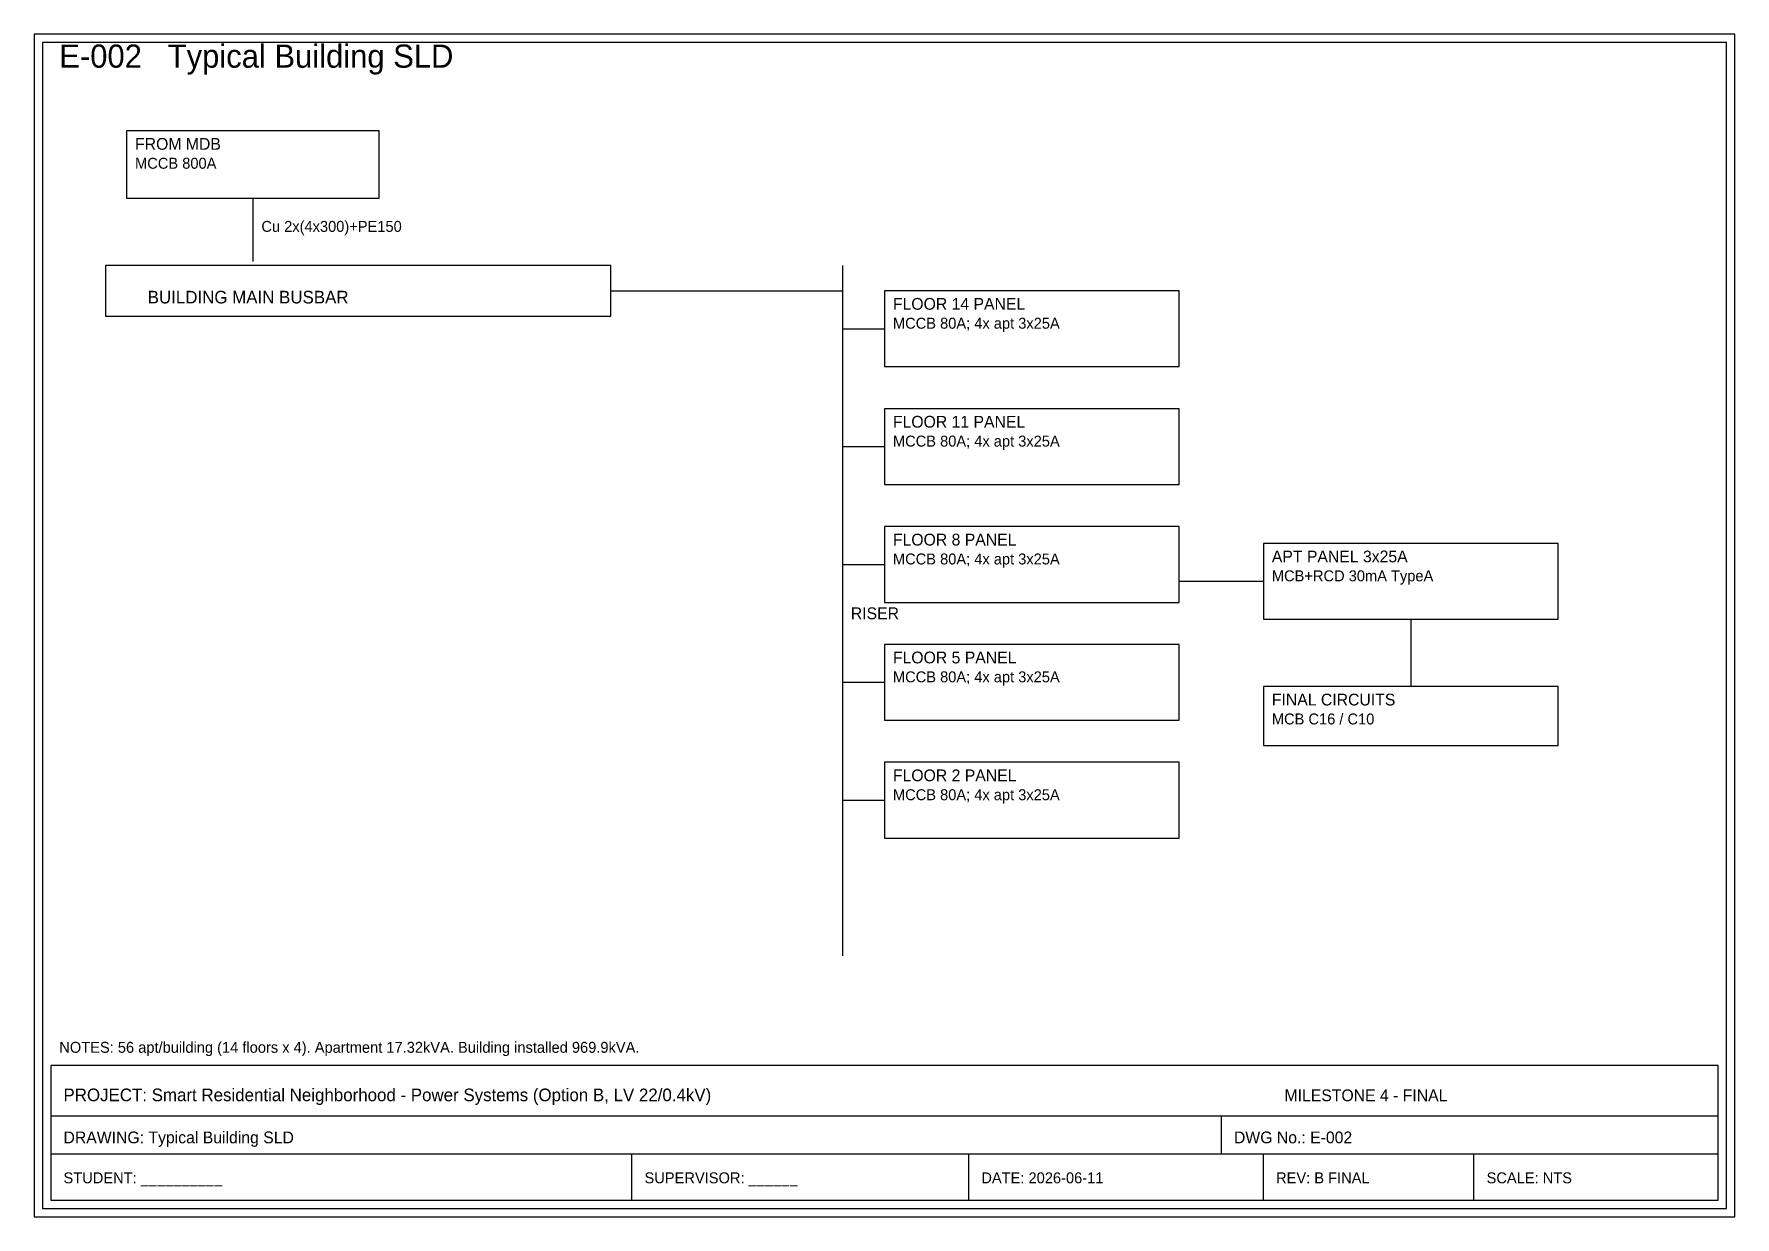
# Model space of a CAD drawing. Header units: millimetres. Extents: x 8 to 412, y 8 to 289.
import ezdxf

# ---------------------------------------------------------------- set-up
doc = ezdxf.new("R2010")
doc.units = ezdxf.units.MM
for name, color, linetype in [('E_CABLES', 3, 'CONTINUOUS'), ('E_DIMENSIONS', 8, 'CONTINUOUS'), ('E_LIGHTING', 40, 'CONTINUOUS'), ('E_POWER_FEEDERS', 5, 'CONTINUOUS'), ('E_POWER_MAIN', 1, 'CONTINUOUS'), ('E_PROTECTION', 30, 'CONTINUOUS'), ('E_TEXT', 7, 'CONTINUOUS'), ('E_TITLE_BLOCK', 7, 'CONTINUOUS')]:
    doc.layers.add(name, color=color, linetype=linetype)

msp = doc.modelspace()

# ---------------------------------------------------------------- linework, layer by layer
at = {"layer": 'E_CABLES'}
for p, q in [((60, 250), (60, 235)), ((145, 228), (200, 228)), ((200, 219), (210, 219)), ((200, 191), (210, 191)), ((200, 163), (210, 163)), ((280, 159), (300, 159)), ((335, 150), (335, 134)), ((200, 135), (210, 135)), ((200, 107), (210, 107))]:
    msp.add_line(p, q, dxfattribs=at)
at = {"layer": 'E_LIGHTING'}
for p, q in [((370, 134), (300, 134)), ((300, 134), (300, 120)), ((370, 120), (370, 134)), ((300, 120), (370, 120))]:
    msp.add_line(p, q, dxfattribs=at)
at = {"layer": 'E_POWER_FEEDERS'}
for p, q in [((90, 266), (30, 266)), ((30, 266), (30, 250)), ((90, 250), (90, 266)), ((30, 250), (90, 250)), ((200, 234), (200, 70)), ((280, 228), (210, 228)), ((210, 228), (210, 210)), ((280, 210), (280, 228)), ((210, 210), (280, 210)), ((280, 200), (210, 200)), ((210, 200), (210, 182)), ((280, 182), (280, 200)), ((210, 182), (280, 182)), ((280, 172), (210, 172)), ((210, 172), (210, 154)), ((280, 154), (280, 172)), ((210, 154), (280, 154)), ((280, 144), (210, 144)), ((210, 144), (210, 126)), ((280, 126), (280, 144)), ((210, 126), (280, 126)), ((280, 116), (210, 116)), ((210, 116), (210, 98)), ((280, 98), (280, 116)), ((210, 98), (280, 98))]:
    msp.add_line(p, q, dxfattribs=at)
at = {"layer": 'E_POWER_MAIN'}
for p, q in [((145, 234), (25, 234)), ((25, 234), (25, 222)), ((145, 222), (145, 234)), ((25, 222), (145, 222))]:
    msp.add_line(p, q, dxfattribs=at)
at = {"layer": 'E_PROTECTION'}
for p, q in [((370, 168), (300, 168)), ((300, 168), (300, 150)), ((370, 150), (370, 168)), ((300, 150), (370, 150))]:
    msp.add_line(p, q, dxfattribs=at)
at = {"layer": 'E_TITLE_BLOCK'}
for p, q in [((412, 289), (8, 289)), ((8, 289), (8, 8)), ((410, 287), (10, 287)), ((10, 287), (10, 10)), ((410, 10), (410, 287)), ((412, 8), (412, 289)), ((408, 44), (12, 44)), ((12, 44), (12, 12)), ((408, 12), (408, 44)), ((12, 32), (408, 32)), ((290, 32), (290, 23)), ((12, 23), (408, 23)), ((150, 12), (150, 23)), ((230, 12), (230, 23)), ((300, 12), (300, 23)), ((350, 12), (350, 23)), ((10, 10), (410, 10)), ((12, 12), (408, 12)), ((8, 8), (412, 8))]:
    msp.add_line(p, q, dxfattribs=at)

# ---------------------------------------------------------------- texts
at = {"layer": 'E_CABLES'}
msp.add_text('Cu 2x(4x300)+PE150', height=2.6, dxfattribs=at).set_placement((62, 242))
at = {"layer": 'E_DIMENSIONS'}
msp.add_text('NOTES: 56 apt/building (14 floors x 4). Apartment 17.32kVA. Building installed 969.9kVA.', height=2.6, dxfattribs=at).set_placement((14, 47))
at = {"layer": 'E_POWER_FEEDERS'}
msp.add_text('RISER', height=2.8, dxfattribs=at).set_placement((202, 150))
at = {"layer": 'E_POWER_MAIN'}
msp.add_text('BUILDING MAIN BUSBAR', height=3, dxfattribs=at).set_placement((35, 225))
at = {"layer": 'E_TEXT'}
for s, height, p in [('FROM MDB', 2.8, (32, 261.5)), ('MCCB 800A', 2.6, (32, 257)), ('FLOOR 14 PANEL', 2.8, (212, 223.5)), ('MCCB 80A; 4x apt 3x25A', 2.6, (212, 219)), ('FLOOR 11 PANEL', 2.8, (212, 195.5)), ('MCCB 80A; 4x apt 3x25A', 2.6, (212, 191)), ('FLOOR 8 PANEL', 2.8, (212, 167.5)), ('APT PANEL 3x25A', 2.8, (302, 163.5)), ('MCCB 80A; 4x apt 3x25A', 2.6, (212, 163)), ('MCB+RCD 30mA TypeA', 2.6, (302, 159)), ('FLOOR 5 PANEL', 2.8, (212, 139.5)), ('MCCB 80A; 4x apt 3x25A', 2.6, (212, 135)), ('FINAL CIRCUITS', 2.8, (302, 129.5)), ('MCB C16 / C10', 2.6, (302, 125)), ('FLOOR 2 PANEL', 2.8, (212, 111.5)), ('MCCB 80A; 4x apt 3x25A', 2.6, (212, 107))]:
    msp.add_text(s, height=height, dxfattribs=at).set_placement(p)
at = {"layer": 'E_TITLE_BLOCK'}
for s, height, p in [('E-002   Typical Building SLD', 5.5, (14, 281)), ('PROJECT: Smart Residential Neighborhood - Power Systems (Option B, LV 22/0.4kV)', 3, (15, 35.5)), ('MILESTONE 4 - FINAL', 2.8, (305, 35.5)), ('DRAWING: Typical Building SLD', 2.8, (15, 25.5)), ('DWG No.: E-002', 2.8, (293, 25.5)), ('STUDENT: __________', 2.6, (15, 16)), ('SUPERVISOR: ______', 2.6, (153, 16)), ('DATE: 2026-06-11', 2.6, (233, 16)), ('REV: B FINAL', 2.6, (303, 16)), ('SCALE: NTS', 2.6, (353, 16))]:
    msp.add_text(s, height=height, dxfattribs=at).set_placement(p)

doc.saveas('drawing.dxf')
